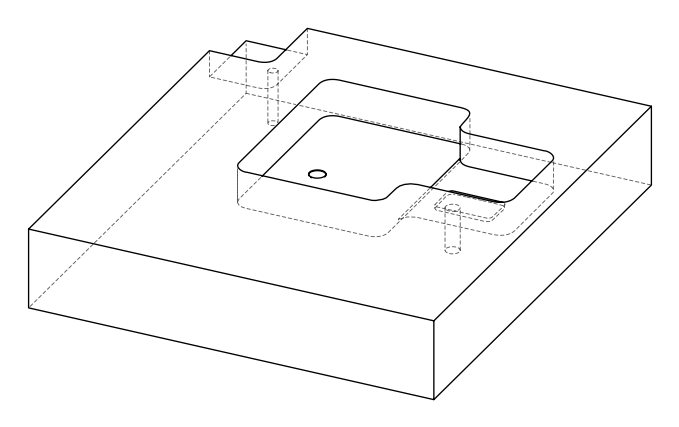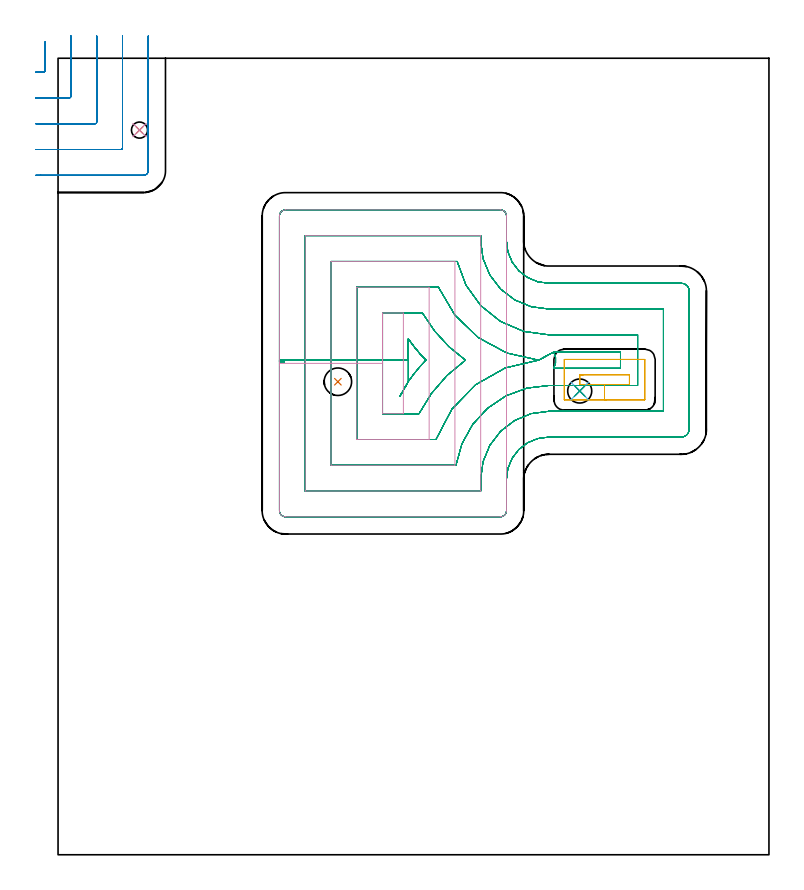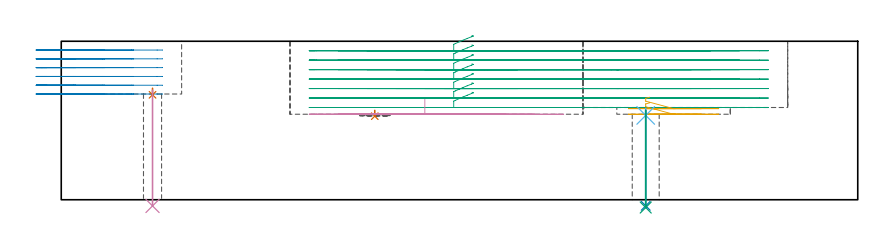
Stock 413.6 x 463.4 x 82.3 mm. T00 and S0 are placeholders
(PLAN: 10 operations, 6 tool changes, 52.2 min)
(1 INDEXABLE_INSERT_DRILL_BLIND_HOLE_FROM_SOLID | STEP1POCKET | NXT0302_003 | 0.02 min | 7764 mm3)
(2 MILL_CORNER_NOTCH_RECTANGULAR | CORNER_NOTCH_RECTANGULAR | UGT0201_094 | Follow Part, ap 5, ae 75% | 5.83 min | 132819 mm3)
(3 MILL_OPEN_POCKET | POCKET_OPEN | UGT0201_094 | Follow Part, ap 5, ae 75% | 40.5 min | 1427341 mm3)
(4 MILL_RECTANGULAR_POCKET | POCKET_RECTANGULAR_STRAIGHT | UGT0201_094 | Follow Part, ap 5, ae 75% | 4.05 min | 104468 mm3)
(5 MILL_RECTANGULAR_POCKET_1 | POCKET_RECTANGULAR_STRAIGHT_1 | NXT0201_011 | Follow Part, ap 3, ae 75% | 1.07 min | 7206 mm3)
(6 SPOT_DRILL | STEP1HOLE | NXT0321_9005460120000 | 0.04 min | 19 mm3)
(7 SPOT_DRILL_1 | STEP1HOLE_1 | NXT0321_9005460120000 | 0.03 min | 25 mm3)
(8 DRILL_THROUGH_HOLE_INTO_CENTER | STEP1HOLE | NXT0301_062 | 0.21 min | 2849 mm3)
(9 DRILL_TO_ENLARGE_THROUGH_HOLE | STEP1HOLE | NXT0301_104 | 0.21 min | 3957 mm3)
(10 DRILL_THROUGH_HOLE_INTO_CENTER_1 | STEP1HOLE_1 | NXT0301_065 | 0.25 min | 3796 mm3)
(TOOL NXT0302_003 | Index. Insert Drill 16mm [880-D1600L20-05] | D16 PA176 FL80 Z2)
(TOOL UGT0201_094 | End mill 20 mm | D20 FL38 Z4)
(TOOL NXT0201_011 | ENDMILL 12mm [2P460-1200-NA 1630] | D12 FL38 Z6)
(TOOL NXT0321_9005460120000 | NC Spot Drill, 142deg, 12mm, Carbide, Uncoated | D12 PA142 FL30 Z2)
(TOOL NXT0301_062 | Carbide Drill 9.1mm [860.1-0910-027A1-MM 2214] | D9.1 PA140 FL47 Z2)
(TOOL NXT0301_104 | Carbide Drill 14mm [860.1-1400-112A1-MM 2214] | D14 PA140 FL123 Z2)
(TOOL NXT0301_065 | Carbide Drill 9.4mm [860.1-0940-075A1-MM 2214] | D9.4 PA140 FL98 Z2)
(OP 1 INDEXABLE_INSERT_DRILL_BLIND_HOLE_FROM_SOLID)
G17 G21 G94 G90
T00 M6
G54
G17 G0 G90 X162.8 Y275.2 S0 M3
G43 Z92.3 H1
G94 G81 G98 Z43.4 F250. R46.4
G80
M5
M2
(OP 2 MILL_CORNER_NOTCH_RECTANGULAR)
G17 G21 G94 G90
T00 M6
G54
G17 G0 G90 X-13. Y455.3 S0 M3
G43 Z92.3 H0
Z77.733
G94 G1 X-10. F250.
X-8.494 F500.
G3 X-7.5 Y456.294 R1.
G1 Y470.014
Y473.014 F250.
G0 Z92.3
X-13. Y440.3
Z77.733
G1 X-10.
X6.506 F500.
G3 X7.5 Y441.294 R1.
G1 Y473.4
Y476.4 F250.
G0 Z92.3
X-13. Y425.3
Z77.733
G1 X-10.
X21.505 F500.
G3 X22.5 Y426.295 R1.
G1 Y473.4
Y476.4 F250.
G0 Z92.3
X-13. Y410.3
Z77.733
G1 X-10.
X36.505 F500.
G3 X37.5 Y411.295 R1.
G1 Y473.4
Y476.4 F250.
G0 Z92.3
X-13. Y395.3
Z77.733
G1 X-10.
X49.8 F500.
G3 X52.5 Y398. R2.7
G1 Y473.4
Y476.4 F250.
G0 Z92.3
X-13. Y455.3
Z73.167
G1 X-10.
X-8.494 F500.
G3 X-7.5 Y456.294 R1.
G1 Y470.014
Y473.014 F250.
G0 Z92.3
X-13. Y440.3
Z73.167
G1 X-10.
X6.506 F500.
G3 X7.5 Y441.294 R1.
G1 Y473.4
Y476.4 F250.
G0 Z92.3
X-13. Y425.3
Z73.167
G1 X-10.
X21.505 F500.
G3 X22.5 Y426.295 R1.
G1 Y473.4
Y476.4 F250.
G0 Z92.3
X-13. Y410.3
Z73.167
G1 X-10.
X36.505 F500.
G3 X37.5 Y411.295 R1.
G1 Y473.4
Y476.4 F250.
G0 Z92.3
X-13. Y395.3
Z73.167
G1 X-10.
X49.8 F500.
G3 X52.5 Y398. R2.7
G1 Y473.4
Y476.4 F250.
G0 Z92.3
X-13. Y455.3
Z68.6
G1 X-10.
X-8.494 F500.
G3 X-7.5 Y456.294 R1.
G1 Y470.014
Y473.014 F250.
G0 Z92.3
X-13. Y440.3
Z68.6
G1 X-10.
X6.506 F500.
G3 X7.5 Y441.294 R1.
G1 Y473.4
Y476.4 F250.
G0 Z92.3
X-13. Y425.3
Z68.6
G1 X-10.
X21.505 F500.
G3 X22.5 Y426.295 R1.
G1 Y473.4
Y476.4 F250.
G0 Z92.3
X-13. Y410.3
Z68.6
G1 X-10.
X36.505 F500.
G3 X37.5 Y411.295 R1.
G1 Y473.4
Y476.4 F250.
G0 Z92.3
X-13. Y395.3
Z68.6
G1 X-10.
X49.8 F500.
G3 X52.5 Y398. R2.7
G1 Y473.4
Y476.4 F250.
G0 Z92.3
X-13. Y455.3
Z64.033
G1 X-10.
X-8.494 F500.
G3 X-7.5 Y456.294 R1.
G1 Y470.014
Y473.014 F250.
G0 Z92.3
X-13. Y440.3
Z64.033
G1 X-10.
X6.506 F500.
G3 X7.5 Y441.294 R1.
G1 Y473.4
Y476.4 F250.
G0 Z92.3
X-13. Y425.3
Z64.033
G1 X-10.
X21.505 F500.
G3 X22.5 Y426.295 R1.
G1 Y473.4
Y476.4 F250.
G0 Z92.3
X-13. Y410.3
Z64.033
G1 X-10.
X36.505 F500.
G3 X37.5 Y411.295 R1.
G1 Y473.4
Y476.4 F250.
G0 Z92.3
X-13. Y395.3
Z64.033
G1 X-10.
X49.8 F500.
G3 X52.5 Y398. R2.7
G1 Y473.4
Y476.4 F250.
G0 Z92.3
X-13. Y455.3
Z59.467
G1 X-10.
X-8.494 F500.
G3 X-7.5 Y456.294 R1.
G1 Y470.014
Y473.014 F250.
G0 Z92.3
X-13. Y440.3
Z59.467
G1 X-10.
X6.506 F500.
G3 X7.5 Y441.294 R1.
G1 Y473.4
Y476.4 F250.
G0 Z92.3
X-13. Y425.3
Z59.467
G1 X-10.
X21.505 F500.
G3 X22.5 Y426.295 R1.
G1 Y473.4
Y476.4 F250.
G0 Z92.3
X-13. Y410.3
Z59.467
G1 X-10.
X36.505 F500.
G3 X37.5 Y411.295 R1.
G1 Y473.4
Y476.4 F250.
G0 Z92.3
X-13. Y395.3
Z59.467
G1 X-10.
X49.8 F500.
G3 X52.5 Y398. R2.7
G1 Y473.4
Y476.4 F250.
G0 Z92.3
X-13. Y455.3
Z54.9
G1 X-10.
X-8.494 F500.
G3 X-7.5 Y456.294 R1.
G1 Y470.014
Y473.014 F250.
G0 Z92.3
X-13. Y440.3
Z54.9
G1 X-10.
X6.506 F500.
G3 X7.5 Y441.294 R1.
G1 Y473.4
Y476.4 F250.
G0 Z92.3
X-13. Y425.3
Z54.9
G1 X-10.
X21.505 F500.
G3 X22.5 Y426.295 R1.
G1 Y473.4
Y476.4 F250.
G0 Z92.3
X-13. Y410.3
Z54.9
G1 X-10.
X36.505 F500.
G3 X37.5 Y411.295 R1.
G1 Y473.4
Y476.4 F250.
G0 Z92.3
X-13. Y395.3
Z54.9
G1 X-10.
X49.8 F500.
G3 X52.5 Y398. R2.7
G1 Y473.4
Y476.4 F250.
G0 Z92.3
M5
M2
(OP 3 MILL_OPEN_POCKET)
G17 G21 G94 G90
T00 M6
G54
G17 G0 G90 X213.255 Y286.971 S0 M3
G43 Z92.3 H0
Z85.3
G94 G1 X214.011 Y287.75 Z85.009 F250.
X213.028 Y288.763 Z84.631
X210.797 Y291.21 Z83.744
X208.648 Y293.729 Z82.856
X206.584 Y296.318 Z81.969
X204.607 Y298.975 Z81.082
X203.8 Y300.133 Z80.704
Y287.75 Z77.386
Y275.367 F500.
X198.863 Y266.636
X203.8 Y275.367
G2 X214.011 Y287.75 R99.6
X203.8 Y300.133 R99.6
G1 Y287.75
X188.8
Y256.6
X210.015
G2 X237.047 Y287.75 R84.6
X212.005 Y315.2 R84.6
G1 X188.8
Y287.75
X173.8
Y241.6
X219.88
G2 X279.606 Y287.75 R69.6
G1 X288.406 Y292.5
X327.2
Y283.
X288.406
G3 X288.406 Y292.5 R10.
G1 X279.606 Y287.75
G2 X221.308 Y330.2 R69.6
G1 X173.8
Y287.75
X158.8
Y226.6
X231.519
G2 X285.5 Y273. R54.6
G1 X337.2
Y302.5
X285.5
G2 X232.213 Y345.2 R54.6
G1 X158.8
Y287.75
X143.8
Y211.6
X245.9
Y218.4
G2 X285.5 Y258. R39.6
G1 X352.2
Y317.5
X285.5
G2 X245.9 Y357.1 R39.6
G1 Y360.2
X143.8
Y287.75
X128.8
Y200.2
G3 X132.4 Y196.6 R3.6
G1 X257.3
G3 X260.9 Y200.199 R3.6
G1 Y218.4
G2 X285.5 Y243. R24.6
G1 X362.6
G3 X367.2 Y247.6 R4.6
G1 Y327.9
G3 X362.6 Y332.5 R4.6
G1 X285.5
G2 X260.9 Y357.1 R24.6
G1 Y371.6
G3 X257.3 Y375.2 R3.6
G1 X132.4
G3 X128.8 Y371.6 R3.6
G1 Y287.75
Y286.75
X131.8 F250.
G0 X213.255 Y286.971 Z80.386
G1 X214.011 Y287.75 Z80.095
X213.028 Y288.763 Z79.716
X210.797 Y291.21 Z78.829
X208.648 Y293.729 Z77.942
X206.584 Y296.318 Z77.055
X204.607 Y298.975 Z76.167
X203.8 Y300.133 Z75.789
Y287.75 Z72.471
Y275.367 F500.
X198.863 Y266.636
X203.8 Y275.367
G2 X214.011 Y287.75 R99.6
X203.8 Y300.133 R99.6
G1 Y287.75
X188.8
Y256.6
X210.015
G2 X237.047 Y287.75 R84.6
X212.005 Y315.2 R84.6
G1 X188.8
Y287.75
X173.8
Y241.6
X219.88
G2 X279.606 Y287.75 R69.6
G1 X288.406 Y292.5
X327.2
Y283.
X288.406
G3 X288.406 Y292.5 R10.
G1 X279.606 Y287.75
G2 X221.308 Y330.2 R69.6
G1 X173.8
Y287.75
X158.8
Y226.6
X231.519
G2 X285.5 Y273. R54.6
G1 X337.2
Y302.5
X285.5
G2 X232.213 Y345.2 R54.6
G1 X158.8
Y287.75
X143.8
Y211.6
X245.9
Y218.4
G2 X285.5 Y258. R39.6
G1 X352.2
Y317.5
X285.5
G2 X245.9 Y357.1 R39.6
G1 Y360.2
X143.8
Y287.75
X128.8
Y200.2
G3 X132.4 Y196.6 R3.6
G1 X257.3
G3 X260.9 Y200.199 R3.6
G1 Y218.4
G2 X285.5 Y243. R24.6
G1 X362.6
G3 X367.2 Y247.6 R4.6
G1 Y327.9
G3 X362.6 Y332.5 R4.6
G1 X285.5
G2 X260.9 Y357.1 R24.6
G1 Y371.6
G3 X257.3 Y375.2 R3.6
G1 X132.4
G3 X128.8 Y371.6 R3.6
G1 Y287.75
Y286.75
X131.8 F250.
G0 X213.255 Y286.971 Z75.471
G1 X214.011 Y287.75 Z75.18
X213.028 Y288.763 Z74.802
X210.797 Y291.21 Z73.915
X208.648 Y293.729 Z73.028
X206.584 Y296.318 Z72.14
X204.607 Y298.975 Z71.253
X203.8 Y300.133 Z70.875
Y287.75 Z67.557
Y275.367 F500.
X198.863 Y266.636
X203.8 Y275.367
G2 X214.011 Y287.75 R99.6
X203.8 Y300.133 R99.6
G1 Y287.75
X188.8
Y256.6
X210.015
G2 X237.047 Y287.75 R84.6
X212.005 Y315.2 R84.6
G1 X188.8
Y287.75
X173.8
Y241.6
X219.88
G2 X279.606 Y287.75 R69.6
G1 X288.406 Y292.5
X327.2
Y283.
X288.406
G3 X288.406 Y292.5 R10.
G1 X279.606 Y287.75
G2 X221.308 Y330.2 R69.6
G1 X173.8
Y287.75
X158.8
Y226.6
X231.519
G2 X285.5 Y273. R54.6
G1 X337.2
Y302.5
X285.5
G2 X232.213 Y345.2 R54.6
G1 X158.8
Y287.75
X143.8
Y211.6
X245.9
Y218.4
G2 X285.5 Y258. R39.6
G1 X352.2
Y317.5
X285.5
G2 X245.9 Y357.1 R39.6
G1 Y360.2
X143.8
Y287.75
X128.8
Y200.2
G3 X132.4 Y196.6 R3.6
G1 X257.3
G3 X260.9 Y200.199 R3.6
G1 Y218.4
G2 X285.5 Y243. R24.6
G1 X362.6
G3 X367.2 Y247.6 R4.6
G1 Y327.9
G3 X362.6 Y332.5 R4.6
G1 X285.5
G2 X260.9 Y357.1 R24.6
G1 Y371.6
G3 X257.3 Y375.2 R3.6
G1 X132.4
G3 X128.8 Y371.6 R3.6
G1 Y287.75
Y286.75
X131.8 F250.
G0 X213.255 Y286.971 Z70.557
G1 X214.011 Y287.75 Z70.266
X213.028 Y288.763 Z69.888
X210.797 Y291.21 Z69.001
X208.648 Y293.729 Z68.113
X206.584 Y296.318 Z67.226
X204.607 Y298.975 Z66.339
X203.8 Y300.133 Z65.961
Y287.75 Z62.643
Y275.367 F500.
X198.863 Y266.636
X203.8 Y275.367
G2 X214.011 Y287.75 R99.6
X203.8 Y300.133 R99.6
G1 Y287.75
X188.8
Y256.6
X210.015
G2 X237.047 Y287.75 R84.6
X212.005 Y315.2 R84.6
G1 X188.8
Y287.75
X173.8
Y241.6
X219.88
G2 X279.606 Y287.75 R69.6
G1 X288.406 Y292.5
X327.2
Y283.
X288.406
G3 X288.406 Y292.5 R10.
G1 X279.606 Y287.75
G2 X221.308 Y330.2 R69.6
G1 X173.8
Y287.75
X158.8
Y226.6
X231.519
G2 X285.5 Y273. R54.6
G1 X337.2
Y302.5
X285.5
G2 X232.213 Y345.2 R54.6
G1 X158.8
Y287.75
X143.8
Y211.6
X245.9
Y218.4
G2 X285.5 Y258. R39.6
G1 X352.2
Y317.5
X285.5
G2 X245.9 Y357.1 R39.6
G1 Y360.2
X143.8
Y287.75
X128.8
Y200.2
G3 X132.4 Y196.6 R3.6
G1 X257.3
G3 X260.9 Y200.199 R3.6
G1 Y218.4
G2 X285.5 Y243. R24.6
G1 X362.6
G3 X367.2 Y247.6 R4.6
G1 Y327.9
G3 X362.6 Y332.5 R4.6
G1 X285.5
G2 X260.9 Y357.1 R24.6
G1 Y371.6
G3 X257.3 Y375.2 R3.6
G1 X132.4
G3 X128.8 Y371.6 R3.6
G1 Y287.75
Y286.75
X131.8 F250.
G0 X213.255 Y286.971 Z65.643
G1 X214.011 Y287.75 Z65.352
X213.028 Y288.763 Z64.974
X210.797 Y291.21 Z64.086
X208.648 Y293.729 Z63.199
X206.584 Y296.318 Z62.312
X204.607 Y298.975 Z61.425
X203.8 Y300.133 Z61.046
Y287.75 Z57.729
Y275.367 F500.
X198.863 Y266.636
X203.8 Y275.367
G2 X214.011 Y287.75 R99.6
X203.8 Y300.133 R99.6
G1 Y287.75
X188.8
Y256.6
X210.015
G2 X237.047 Y287.75 R84.6
X212.005 Y315.2 R84.6
G1 X188.8
Y287.75
X173.8
Y241.6
X219.88
G2 X279.606 Y287.75 R69.6
G1 X288.406 Y292.5
X327.2
Y283.
X288.406
G3 X288.406 Y292.5 R10.
G1 X279.606 Y287.75
G2 X221.308 Y330.2 R69.6
G1 X173.8
Y287.75
X158.8
Y226.6
X231.519
G2 X285.5 Y273. R54.6
G1 X337.2
Y302.5
X285.5
G2 X232.213 Y345.2 R54.6
G1 X158.8
Y287.75
X143.8
Y211.6
X245.9
Y218.4
G2 X285.5 Y258. R39.6
G1 X352.2
Y317.5
X285.5
G2 X245.9 Y357.1 R39.6
G1 Y360.2
X143.8
Y287.75
X128.8
Y200.2
G3 X132.4 Y196.6 R3.6
G1 X257.3
G3 X260.9 Y200.199 R3.6
G1 Y218.4
G2 X285.5 Y243. R24.6
G1 X362.6
G3 X367.2 Y247.6 R4.6
G1 Y327.9
G3 X362.6 Y332.5 R4.6
G1 X285.5
G2 X260.9 Y357.1 R24.6
G1 Y371.6
G3 X257.3 Y375.2 R3.6
G1 X132.4
G3 X128.8 Y371.6 R3.6
G1 Y287.75
Y286.75
X131.8 F250.
G0 X213.255 Y286.971 Z60.729
G1 X214.011 Y287.75 Z60.438
X213.028 Y288.763 Z60.059
X210.797 Y291.21 Z59.172
X208.648 Y293.729 Z58.285
X206.584 Y296.318 Z57.398
X204.607 Y298.975 Z56.51
X203.8 Y300.133 Z56.132
Y287.75 Z52.814
Y275.367 F500.
X198.863 Y266.636
X203.8 Y275.367
G2 X214.011 Y287.75 R99.6
X203.8 Y300.133 R99.6
G1 Y287.75
X188.8
Y256.6
X210.015
G2 X237.047 Y287.75 R84.6
X212.005 Y315.2 R84.6
G1 X188.8
Y287.75
X173.8
Y241.6
X219.88
G2 X279.606 Y287.75 R69.6
G1 X288.406 Y292.5
X327.2
Y283.
X288.406
G3 X288.406 Y292.5 R10.
G1 X279.606 Y287.75
G2 X221.308 Y330.2 R69.6
G1 X173.8
Y287.75
X158.8
Y226.6
X231.519
G2 X285.5 Y273. R54.6
G1 X337.2
Y302.5
X285.5
G2 X232.213 Y345.2 R54.6
G1 X158.8
Y287.75
X143.8
Y211.6
X245.9
Y218.4
G2 X285.5 Y258. R39.6
G1 X352.2
Y317.5
X285.5
G2 X245.9 Y357.1 R39.6
G1 Y360.2
X143.8
Y287.75
X128.8
Y200.2
G3 X132.4 Y196.6 R3.6
G1 X257.3
G3 X260.9 Y200.2 R3.6
G1 Y218.4
G2 X285.5 Y243. R24.6
G1 X362.6
G3 X367.2 Y247.6 R4.6
G1 Y327.9
G3 X362.6 Y332.5 R4.6
G1 X285.5
G2 X260.9 Y357.1 R24.6
G1 Y371.6
G3 X257.3 Y375.2 R3.6
G1 X132.4
G3 X128.8 Y371.6 R3.6
G1 Y287.75
Y286.75
X131.8 F250.
G0 X213.255 Y286.971 Z55.814
G1 X214.011 Y287.75 Z55.523
X213.028 Y288.763 Z55.145
X210.797 Y291.21 Z54.258
X208.648 Y293.729 Z53.371
X206.584 Y296.318 Z52.483
X204.607 Y298.975 Z51.596
X203.8 Y300.133 Z51.218
Y287.75 Z47.9
Y275.367 F500.
X198.863 Y266.636
X203.8 Y275.367
G2 X214.011 Y287.75 R99.6
X203.8 Y300.133 R99.6
G1 Y287.75
X188.8
Y256.6
X210.015
G2 X237.047 Y287.75 R84.6
X212.005 Y315.2 R84.6
G1 X188.8
Y287.75
X173.8
Y241.6
X219.88
G2 X279.606 Y287.75 R69.6
G1 X288.406 Y292.5
X327.2
Y283.
X288.406
G3 X288.406 Y292.5 R10.
G1 X279.606 Y287.75
G2 X221.308 Y330.2 R69.6
G1 X173.8
Y287.75
X158.8
Y226.6
X231.519
G2 X285.5 Y273. R54.6
G1 X337.2
Y302.5
X285.5
G2 X232.213 Y345.2 R54.6
G1 X158.8
Y287.75
X143.8
Y211.6
X245.9
Y218.4
G2 X285.5 Y258. R39.6
G1 X352.2
Y317.5
X285.5
G2 X245.9 Y357.1 R39.6
G1 Y360.2
X143.8
Y287.75
X128.8
Y200.2
G3 X132.4 Y196.6 R3.6
G1 X257.3
G3 X260.9 Y200.2 R3.6
G1 Y218.4
G2 X285.5 Y243. R24.6
G1 X362.6
G3 X367.2 Y247.6 R4.6
G1 Y327.9
G3 X362.6 Y332.5 R4.6
G1 X285.5
G2 X260.9 Y357.1 R24.6
G1 Y371.6
G3 X257.3 Y375.2 R3.6
G1 X132.4
G3 X128.8 Y371.6 R3.6
G1 Y287.75
Y286.75
X131.8 F250.
G0 Z92.3
M5
M2
(OP 4 MILL_RECTANGULAR_POCKET)
G17 G21 G94 G90
T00 M6
G54
G17 G0 G90 X188.8 Y314.777 S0 M3
G43 Z92.3 H0
Z52.137
G94 G1 Y285.9 Z44.4 F250.
Y256.6 F500.
X200.9
Y315.2
X188.8
Y285.9
X173.8
Y241.6
X215.9
Y330.2
X173.8
Y285.9
X158.8
Y226.6
X230.9
Y345.2
X158.8
Y285.9
X143.8
Y211.6
X245.9
Y360.2
X143.8
Y285.9
X128.8
Y200.2
G3 X132.4 Y196.6 R3.6
G1 X257.3
G3 X260.9 Y200.2 R3.6
G1 Y371.6
G3 X257.3 Y375.2 R3.6
G1 X132.4
G3 X128.8 Y371.6 R3.6
G1 Y285.9
Y284.9
G0 Z92.3
M5
M2
(OP 5 MILL_RECTANGULAR_POCKET_1)
G17 G21 G94 G90
T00 M6
G54
G17 G0 G90 X305.526 Y279.2 S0 M3
G43 Z92.3 H1
Z53.231
G94 G1 X303.5 Z52.688 F250.
Y273.6 Z51.187
X317.95 Z47.315
X332.4 F500.
Y279.2
X303.5
Y273.6
X317.95
Y264.6
X341.2
G3 X341.4 Y264.8 R0.2
G1 Y288.
G3 X341.2 Y288.2 R0.2
G1 X294.7
G3 X294.5 Y288. R0.2
G1 Y264.8
G3 X294.7 Y264.6 R0.2
G1 X317.95
X318.95
G0 X305.526 Y279.2 Z50.315
G1 X303.5 Z49.772 F250.
Y273.6 Z48.272
X317.95 Z44.4
X332.4 F500.
Y279.2
X303.5
Y273.6
X317.95
Y264.6
X341.2
G3 X341.4 Y264.8 R0.2
G1 Y288.
G3 X341.2 Y288.2 R0.2
G1 X294.7
G3 X294.5 Y288. R0.2
G1 Y264.8
G3 X294.7 Y264.6 R0.2
G1 X317.95
X318.95
G0 Z92.3
M5
M2
(OP 6 SPOT_DRILL)
G17 G21 G94 G90
T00 M6
G54
G17 G0 G90 X303.5 Y269.8 S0 M3
G43 Z92.3 H0
G94 G81 G98 Z43.789 F250. R47.4
G80
M5
M2
(OP 7 SPOT_DRILL_1)
G17 G21 G94 G90
T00 M6
G54
G17 G0 G90 X47.4 Y421.6 S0 M3
G43 Z92.3 H0
G94 G81 G98 Z54.495 F250. R57.9
G80
M5
M2
(OP 8 DRILL_THROUGH_HOLE_INTO_CENTER)
G17 G21 G94 G90
T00 M6
G54
G17 G0 G90 X303.5 Y269.8 S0 M3
G43 Z92.3 H1
G94 G73 G98 Z-3.156 F250. Q7.926 R46.4
G80
M5
M2
(OP 9 DRILL_TO_ENLARGE_THROUGH_HOLE)
G17 G21 G94 G90
T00 M6
G54
G17 G0 G90 X303.5 Y269.8 S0 M3
G43 Z92.3 H1
G94 G73 G98 Z-4.048 F250. Q12.112 R46.4
G80
M5
M2
(OP 10 DRILL_THROUGH_HOLE_INTO_CENTER_1)
G17 G21 G94 G90
T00 M6
G54
G17 G0 G90 X47.4 Y421.6 S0 M3
G43 Z92.3 H1
G94 G73 G98 Z-3.211 F250. Q8.302 R56.9
G80
M5
M2
